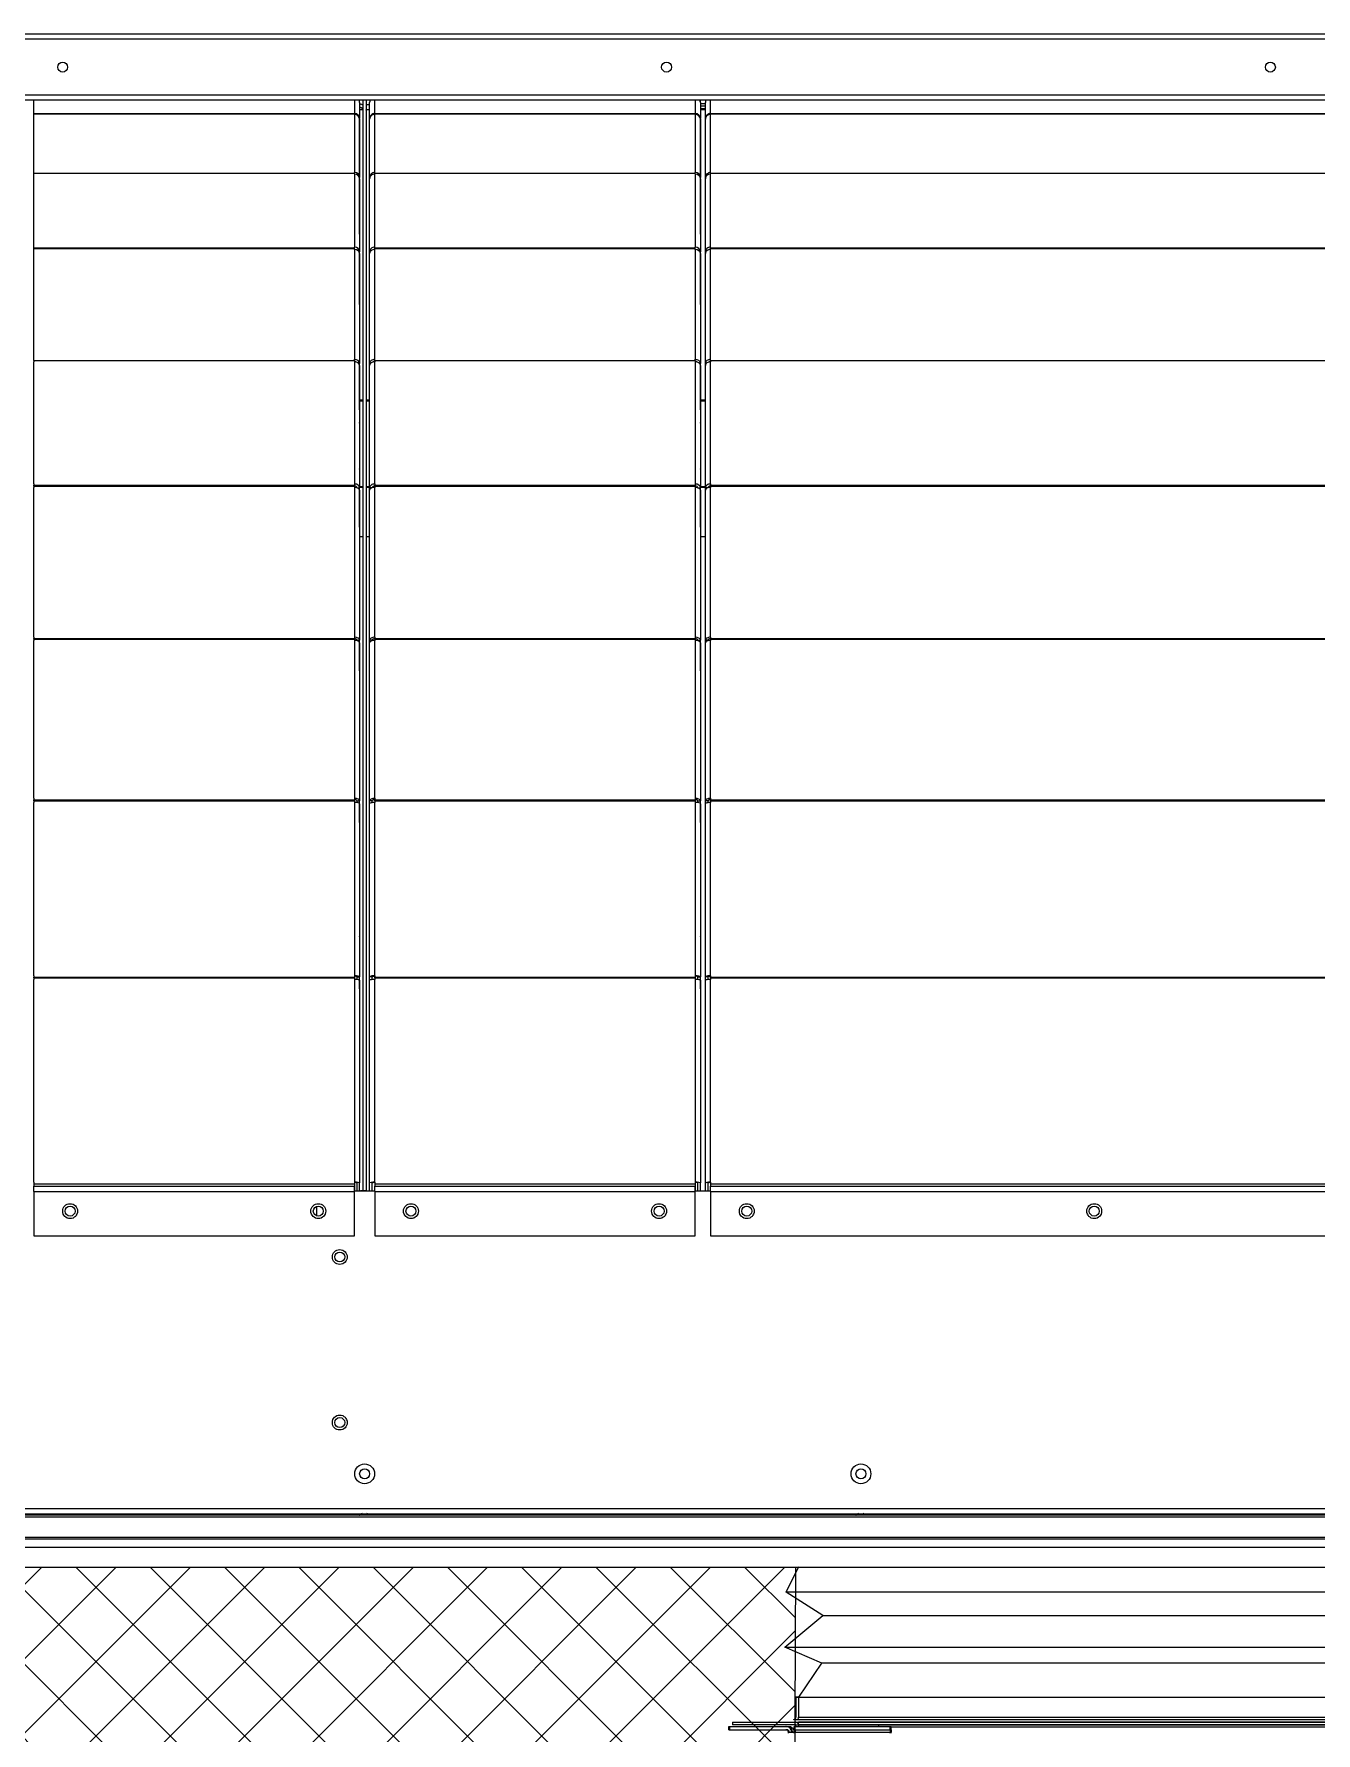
# Model space of a CAD drawing. Header units: millimetres. Extents: x -17070 to 42149, y -291348 to 30242.
# Drawn here: x 32501 to 33276, y 19004 to 20030 of the extents above; entities that cross this region are included whole.
import ezdxf

# ---------------------------------------------------------------- set-up
doc = ezdxf.new("R2010")
doc.units = ezdxf.units.MM

# ---------------------------------------------------------------- blocks, each defined once
blk = doc.blocks.new('3753456')
at = {"color": 0, "lineweight": 5}
for p, q in [((337590.2, 91235.5), (337597.8, 91251)), ((337612.3, 91221.4), (337590.2, 91235.5)), ((337589.4, 91202.2), (337612.3, 91221.4)), ((337611.6, 91192.6), (337589.4, 91202.2)), ((337597.8, 91172), (337611.6, 91192.6))]:
    blk.add_line(p, q, dxfattribs=at)
blk = doc.blocks.new('45735')
at = {"color": 0, "lineweight": 5}
for p, q in [((339300, 91099.7), (338517, 91099.7)), ((338539.1, 91085.6), (339322.1, 91085.6)), ((338516.2, 91066.4), (339299.2, 91066.4)), ((339321.4, 91056.8), (338538.4, 91056.8))]:
    blk.add_line(p, q, dxfattribs=at)
for p in [(926.8, -135.8), (1709.8, -135.8)]:
    blk.add_blockref('3753456', p, dxfattribs=at)
blk = doc.blocks.new('2')
at = {"lineweight": 5}
h = blk.add_hatch(dxfattribs=at)
h.set_pattern_fill('ANSI37', scale=10)
h.set_pattern_definition([(45, (-833382.937, -471185.468), (-22.4506403, 22.4506403), []), (135, (-833382.937, -471185.468), (-22.4506403, -22.4506403), [])])
h.paths.add_polyline_path([(32952.6, 17181.5), (32961.1, 19103.8), (32448.7, 19103.8), (32440.2, 17181.5)])
at = {"color": 7, "lineweight": 20}
for p, q in [((34003.5, 20029.9), (31397.7, 20029.9)), ((34003.5, 20026.8), (31397.7, 20026.8)), ((34006.6, 19993), (31394.6, 19993)), ((34006.6, 19989.9), (31394.6, 19989.9)), ((32909.7, 19981.8), (34003.5, 19981.8)), ((32909.7, 19981.6), (34003.5, 19981.6)), ((32909.7, 19945.9), (34003.5, 19945.9)), ((32909.7, 19945.8), (34003.5, 19945.8)), ((32909.7, 19900.8), (34003.5, 19900.8)), ((32909.7, 19900.4), (34003.5, 19900.4)), ((32909.7, 19832.7), (34003.5, 19832.7)), ((32909.7, 19832.6), (34003.5, 19832.6)), ((32909.7, 19757.4), (34003.5, 19757.4)), ((32909.7, 19756.8), (34003.5, 19756.8)), ((32909.7, 19664.7), (34003.5, 19664.7)), ((32909.7, 19664.4), (34003.5, 19664.4)), ((32909.7, 19567.3), (34003.5, 19567.3)), ((32909.7, 19566.6), (34003.5, 19566.6)), ((32909.7, 19460.1), (34003.5, 19460.1)), ((32909.7, 19459.8), (34003.5, 19459.8)), ((34003.5, 19335.1), (32909.7, 19335.1)), ((32909.7, 19333.8), (34003.5, 19333.8)), ((32909.7, 19330.7), (34003.5, 19330.7)), ((32909.7, 19303.8), (34003.5, 19303.8)), ((34005, 19135.1), (31396.2, 19135.1)), ((34005, 19133.9), (31396.2, 19133.9)), ((31397.7, 19139.1), (34003.5, 19139.1)), ((31397.7, 19136), (34003.5, 19136)), ((34006.6, 19120.6), (31394.6, 19120.6)), ((34006.6, 19115.6), (31394.6, 19115.6)), ((31396.2, 19121.8), (34005, 19121.8)), ((31396.2, 19120.8), (34005, 19120.8)), ((31394.6, 19103.8), (34006.6, 19103.8))]:
    blk.add_line(p, q, dxfattribs=at)
at = {"color": 7, "lineweight": 20, "ltscale": 0.004468}
for p, q in [((32500.7, 19981.9), (32500.7, 19989.9)), ((32694.5, 19989.9), (32694.5, 19981.9)), ((32706.7, 19981.9), (32706.7, 19989.9)), ((32900.5, 19989.9), (32900.5, 19981.9)), ((32909.7, 19981.9), (32909.7, 19989.9))]:
    blk.add_line(p, q, dxfattribs=at)
at = {"color": 7, "lineweight": 20, "ltscale": 5.01906e-05}
for p, q in [((32697.6, 19988.5), (32697.6, 19988.6)), ((32903.6, 19988.5), (32903.6, 19988.6))]:
    blk.add_line(p, q, dxfattribs=at)
at = {"color": 7, "lineweight": 20, "ltscale": 0.005416}
for p, q in [((32697.6, 19988.5), (32697.6, 19978.8)), ((32703.6, 19978.8), (32703.6, 19988.5)), ((32903.6, 19988.5), (32903.6, 19978.8)), ((32906.6, 19978.8), (32906.6, 19988.5))]:
    blk.add_line(p, q, dxfattribs=at)
at = {"color": 7, "lineweight": 20, "ltscale": 0.000277946}
for p, q in [((32697.6, 19987.5), (32698.1, 19987.5)), ((32697.6, 19985.5), (32698.1, 19985.5))]:
    blk.add_line(p, q, dxfattribs=at)
at = {"color": 7, "lineweight": 20, "ltscale": 0.001093}
blk.add_line((32697.6, 19984.3), (32699.6, 19984.3), dxfattribs=at)
at = {"color": 7, "lineweight": 20, "ltscale": 0.000414672}
blk.add_line((32698.9, 19987.4), (32699.6, 19987.4), dxfattribs=at)
at = {"color": 7, "lineweight": 20, "ltscale": 0.366025}
for p, q in [((32699.6, 19989.9), (32699.6, 19331.1)), ((32701.6, 19989.9), (32701.6, 19331.1))]:
    blk.add_line(p, q, dxfattribs=at)
at = {"color": 7, "lineweight": 20, "ltscale": 0.001111}
for p, q in [((32701.6, 19987.4), (32703.6, 19987.4)), ((32701.6, 19984.3), (32703.6, 19984.3)), ((32697.6, 19726.3), (32699.6, 19726.3)), ((32701.6, 19726.3), (32703.6, 19726.3)), ((32920.8, 19005.5), (32920.8, 19007.5)), ((32921.3, 19005.5), (32921.3, 19007.5)), ((32960.3, 19005.5), (32960.3, 19007.5)), ((32960.8, 19005.5), (32960.8, 19007.5)), ((33018.3, 19005.5), (33018.3, 19007.5)), ((33018.8, 19005.5), (33018.8, 19007.5))]:
    blk.add_line(p, q, dxfattribs=at)
at = {"color": 7, "lineweight": 20, "ltscale": 4.85922e-05}
blk.add_line((32703.6, 19988.6), (32703.6, 19988.6), dxfattribs=at)
at = {"color": 7, "lineweight": 20, "ltscale": 0.001667}
for p, q in [((32903.6, 19987.9), (32906.6, 19987.9)), ((32906.6, 19986.4), (32903.6, 19986.4)), ((32906.6, 19984.8), (32903.6, 19984.8)), ((32903.6, 19984.3), (32906.6, 19984.3)), ((32903.6, 19808.9), (32906.6, 19808.9)), ((32903.6, 19808.3), (32906.6, 19808.3)), ((32903.6, 19756.5), (32906.6, 19756.5)), ((32903.6, 19756.2), (32906.6, 19756.2)), ((32903.6, 19726.3), (32906.6, 19726.3))]:
    blk.add_line(p, q, dxfattribs=at)
at = {"color": 7, "lineweight": 20, "ltscale": 4.85923e-05}
blk.add_line((32906.6, 19988.6), (32906.6, 19988.6), dxfattribs=at)
at = {"color": 7, "lineweight": 20, "ltscale": 5.06378e-05}
for p, q in [((32500.7, 19981.9), (32500.7, 19981.8)), ((32694.5, 19981.9), (32694.5, 19981.8)), ((32706.7, 19981.9), (32706.7, 19981.8)), ((32900.5, 19981.9), (32900.5, 19981.8)), ((32909.7, 19981.9), (32909.7, 19981.8))]:
    blk.add_line(p, q, dxfattribs=at)
at = {"color": 7, "lineweight": 20, "ltscale": 0.107667}
for p, q in [((32500.7, 19981.8), (32694.5, 19981.8)), ((32500.7, 19981.6), (32694.5, 19981.6)), ((32706.7, 19981.8), (32900.5, 19981.8)), ((32706.7, 19981.6), (32900.5, 19981.6)), ((32500.7, 19945.9), (32694.5, 19945.9)), ((32500.7, 19945.8), (32694.5, 19945.8)), ((32706.7, 19945.9), (32900.5, 19945.9)), ((32706.7, 19945.8), (32900.5, 19945.8)), ((32500.7, 19900.8), (32694.5, 19900.8)), ((32500.7, 19900.4), (32694.5, 19900.4)), ((32706.7, 19900.8), (32900.5, 19900.8)), ((32706.7, 19900.4), (32900.5, 19900.4)), ((32500.7, 19832.7), (32694.5, 19832.7)), ((32500.7, 19832.6), (32694.5, 19832.6)), ((32706.7, 19832.7), (32900.5, 19832.7)), ((32706.7, 19832.6), (32900.5, 19832.6)), ((32500.7, 19757.4), (32694.5, 19757.4)), ((32500.7, 19756.8), (32694.5, 19756.8)), ((32706.7, 19757.4), (32900.5, 19757.4)), ((32706.7, 19756.8), (32900.5, 19756.8)), ((32500.7, 19664.7), (32694.5, 19664.7)), ((32500.7, 19664.4), (32694.5, 19664.4)), ((32706.7, 19664.7), (32900.5, 19664.7)), ((32706.7, 19664.4), (32900.5, 19664.4)), ((32500.7, 19567.3), (32694.5, 19567.3)), ((32500.7, 19566.6), (32694.5, 19566.6)), ((32706.7, 19567.3), (32900.5, 19567.3)), ((32706.7, 19566.6), (32900.5, 19566.6)), ((32500.7, 19460.1), (32694.5, 19460.1)), ((32500.7, 19459.8), (32694.5, 19459.8)), ((32706.7, 19460.1), (32900.5, 19460.1)), ((32706.7, 19459.8), (32900.5, 19459.8)), ((32694.5, 19335.1), (32500.7, 19335.1)), ((32500.7, 19333.8), (32694.5, 19333.8)), ((32500.7, 19330.7), (32694.5, 19330.7)), ((32900.5, 19335.1), (32706.7, 19335.1)), ((32706.7, 19333.8), (32900.5, 19333.8)), ((32706.7, 19330.7), (32900.5, 19330.7)), ((32500.7, 19303.8), (32694.5, 19303.8)), ((32706.7, 19303.8), (32900.5, 19303.8))]:
    blk.add_line(p, q, dxfattribs=at)
at = {"color": 7, "lineweight": 20, "ltscale": 8.68979e-05}
for p, q in [((32500.7, 19981.6), (32500.7, 19981.8)), ((32694.5, 19981.6), (32694.5, 19981.8)), ((32706.7, 19981.6), (32706.7, 19981.8)), ((32900.5, 19981.6), (32900.5, 19981.8)), ((32909.7, 19981.6), (32909.7, 19981.8))]:
    blk.add_line(p, q, dxfattribs=at)
at = {"color": 7, "lineweight": 20, "ltscale": 0.000182321}
for p, q in [((32500.7, 19981.3), (32500.7, 19981.6)), ((32694.5, 19981.3), (32694.5, 19981.6)), ((32706.7, 19981.3), (32706.7, 19981.6)), ((32900.5, 19981.3), (32900.5, 19981.6)), ((32909.7, 19981.3), (32909.7, 19981.6))]:
    blk.add_line(p, q, dxfattribs=at)
at = {"color": 7, "lineweight": 20, "ltscale": 0.019501}
for p, q in [((32500.7, 19946.2), (32500.7, 19981.3)), ((32694.5, 19981.3), (32694.5, 19946.2)), ((32697.6, 19978.4), (32697.6, 19943.3)), ((32703.6, 19943.3), (32703.6, 19978.4)), ((32706.7, 19946.2), (32706.7, 19981.3)), ((32900.5, 19981.3), (32900.5, 19946.2)), ((32903.6, 19978.4), (32903.6, 19943.3)), ((32906.6, 19943.3), (32906.6, 19978.4)), ((32909.7, 19946.2), (32909.7, 19981.3))]:
    blk.add_line(p, q, dxfattribs=at)
at = {"color": 7, "lineweight": 20, "ltscale": 1.77147e-05}
for p, q in [((32697.6, 19978.8), (32697.6, 19978.8)), ((32903.6, 19978.8), (32903.6, 19978.8))]:
    blk.add_line(p, q, dxfattribs=at)
at = {"color": 7, "lineweight": 20, "ltscale": 0.020143}
for p, q in [((32697.6, 19942.5), (32697.6, 19978.8)), ((32903.6, 19942.5), (32903.6, 19978.8))]:
    blk.add_line(p, q, dxfattribs=at)
at = {"color": 7, "lineweight": 20, "ltscale": 1.77131e-05}
for p, q in [((32703.7, 19978.8), (32703.6, 19978.8)), ((32906.7, 19978.8), (32906.6, 19978.8))]:
    blk.add_line(p, q, dxfattribs=at)
at = {"color": 7, "lineweight": 20, "ltscale": 0.000231544}
for p, q in [((32703.6, 19978.4), (32703.6, 19978.8)), ((32906.6, 19978.4), (32906.6, 19978.8))]:
    blk.add_line(p, q, dxfattribs=at)
at = {"color": 7, "lineweight": 20, "ltscale": 0.000181183}
for p, q in [((32500.7, 19945.9), (32500.7, 19946.2)), ((32694.5, 19945.9), (32694.5, 19946.2)), ((32706.7, 19945.9), (32706.7, 19946.2)), ((32900.5, 19945.9), (32900.5, 19946.2)), ((32909.7, 19945.9), (32909.7, 19946.2))]:
    blk.add_line(p, q, dxfattribs=at)
at = {"color": 7, "lineweight": 20, "ltscale": 5.76158e-05}
for p, q in [((32500.7, 19945.8), (32500.7, 19945.9)), ((32694.5, 19945.8), (32694.5, 19945.9)), ((32706.7, 19945.8), (32706.7, 19945.9)), ((32900.5, 19945.8), (32900.5, 19945.9)), ((32909.7, 19945.8), (32909.7, 19945.9))]:
    blk.add_line(p, q, dxfattribs=at)
at = {"color": 7, "lineweight": 20, "ltscale": 0.000228135}
for p, q in [((32500.7, 19945.4), (32500.7, 19945.8)), ((32694.5, 19945.4), (32694.5, 19945.8)), ((32706.7, 19945.4), (32706.7, 19945.8)), ((32900.5, 19945.4), (32900.5, 19945.8)), ((32909.7, 19945.4), (32909.7, 19945.8))]:
    blk.add_line(p, q, dxfattribs=at)
at = {"color": 7, "lineweight": 20, "ltscale": 0.024554}
for p, q in [((32500.7, 19901.2), (32500.7, 19945.4)), ((32694.5, 19945.4), (32694.5, 19901.2)), ((32706.7, 19901.2), (32706.7, 19945.4)), ((32900.5, 19945.4), (32900.5, 19901.2)), ((32909.7, 19901.2), (32909.7, 19945.4)), ((32697.6, 19942.5), (32697.6, 19898.3)), ((32703.6, 19898.3), (32703.6, 19942.5)), ((32903.6, 19942.5), (32903.6, 19898.3)), ((32906.6, 19898.3), (32906.6, 19942.5))]:
    blk.add_line(p, q, dxfattribs=at)
at = {"color": 7, "lineweight": 20, "ltscale": 5.95243e-05}
for p, q in [((32697.5, 19943.3), (32697.6, 19943.3)), ((32903.5, 19943.3), (32903.6, 19943.3))]:
    blk.add_line(p, q, dxfattribs=at)
at = {"color": 7, "lineweight": 20, "ltscale": 0.019078}
for p, q in [((32697.6, 19908.9), (32697.6, 19943.3)), ((32903.6, 19908.9), (32903.6, 19943.3))]:
    blk.add_line(p, q, dxfattribs=at)
at = {"color": 7, "lineweight": 20, "ltscale": 5.95226e-05}
for p, q in [((32703.7, 19943.3), (32703.6, 19943.3)), ((32906.7, 19943.3), (32906.6, 19943.3))]:
    blk.add_line(p, q, dxfattribs=at)
at = {"color": 7, "lineweight": 20, "ltscale": 0.000407996}
for p, q in [((32703.6, 19942.5), (32703.6, 19943.3)), ((32906.6, 19942.5), (32906.6, 19943.3))]:
    blk.add_line(p, q, dxfattribs=at)
at = {"color": 7, "lineweight": 20, "ltscale": 0.000229568}
for p, q in [((32500.7, 19900.8), (32500.7, 19901.2)), ((32694.5, 19900.8), (32694.5, 19901.2)), ((32706.7, 19900.8), (32706.7, 19901.2)), ((32900.5, 19900.8), (32900.5, 19901.2)), ((32909.7, 19900.8), (32909.7, 19901.2))]:
    blk.add_line(p, q, dxfattribs=at)
at = {"color": 7, "lineweight": 20, "ltscale": 0.000214269}
for p, q in [((32500.7, 19900.4), (32500.7, 19900.8)), ((32694.5, 19900.4), (32694.5, 19900.8)), ((32706.7, 19900.4), (32706.7, 19900.8)), ((32900.5, 19900.4), (32900.5, 19900.8)), ((32909.7, 19900.4), (32909.7, 19900.8))]:
    blk.add_line(p, q, dxfattribs=at)
at = {"color": 7, "lineweight": 20, "ltscale": 0.000344851}
for p, q in [((32500.7, 19899.8), (32500.7, 19900.4)), ((32694.5, 19899.8), (32694.5, 19900.4)), ((32706.7, 19899.8), (32706.7, 19900.4)), ((32900.5, 19899.8), (32900.5, 19900.4)), ((32909.7, 19899.8), (32909.7, 19900.4))]:
    blk.add_line(p, q, dxfattribs=at)
at = {"color": 7, "lineweight": 20, "ltscale": 0.036885}
for p, q in [((32500.7, 19833.4), (32500.7, 19899.8)), ((32694.5, 19899.8), (32694.5, 19833.4)), ((32697.6, 19897.3), (32697.6, 19830.9)), ((32703.6, 19830.9), (32703.6, 19897.3)), ((32706.7, 19833.4), (32706.7, 19899.8)), ((32900.5, 19899.8), (32900.5, 19833.4)), ((32903.6, 19897.3), (32903.6, 19830.9)), ((32906.6, 19830.9), (32906.6, 19897.3)), ((32909.7, 19833.4), (32909.7, 19899.8))]:
    blk.add_line(p, q, dxfattribs=at)
at = {"color": 7, "lineweight": 20, "ltscale": 0.000162064}
for p, q in [((32697.3, 19898.3), (32697.6, 19898.3)), ((32703.9, 19898.3), (32703.6, 19898.3)), ((32903.3, 19898.3), (32903.6, 19898.3)), ((32906.9, 19898.3), (32906.6, 19898.3))]:
    blk.add_line(p, q, dxfattribs=at)
at = {"color": 7, "lineweight": 20, "ltscale": 0.017676}
for p, q in [((32697.6, 19866.5), (32697.6, 19898.3)), ((32903.6, 19866.5), (32903.6, 19898.3))]:
    blk.add_line(p, q, dxfattribs=at)
at = {"color": 7, "lineweight": 20, "ltscale": 0.000573504}
for p, q in [((32703.6, 19897.3), (32703.6, 19898.3)), ((32906.6, 19897.3), (32906.6, 19898.3))]:
    blk.add_line(p, q, dxfattribs=at)
at = {"color": 7, "lineweight": 20, "ltscale": 0.000342699}
for p, q in [((32500.7, 19832.7), (32500.7, 19833.4)), ((32694.5, 19832.7), (32694.5, 19833.4)), ((32706.7, 19832.7), (32706.7, 19833.4)), ((32900.5, 19832.7), (32900.5, 19833.4)), ((32909.7, 19832.7), (32909.7, 19833.4))]:
    blk.add_line(p, q, dxfattribs=at)
at = {"color": 7, "lineweight": 20, "ltscale": 0.000101871}
for p, q in [((32500.7, 19832.6), (32500.7, 19832.7)), ((32694.5, 19832.6), (32694.5, 19832.7)), ((32706.7, 19832.6), (32706.7, 19832.7)), ((32900.5, 19832.6), (32900.5, 19832.7)), ((32909.7, 19832.6), (32909.7, 19832.7))]:
    blk.add_line(p, q, dxfattribs=at)
at = {"color": 7, "lineweight": 20, "ltscale": 0.00038102}
for p, q in [((32500.7, 19832.6), (32500.7, 19831.9)), ((32694.5, 19832.6), (32694.5, 19831.9)), ((32706.7, 19832.6), (32706.7, 19831.9)), ((32900.5, 19832.6), (32900.5, 19831.9)), ((32909.7, 19832.6), (32909.7, 19831.9))]:
    blk.add_line(p, q, dxfattribs=at)
at = {"color": 7, "lineweight": 20, "ltscale": 0.041009}
for p, q in [((32500.7, 19758.1), (32500.7, 19831.9)), ((32694.5, 19831.9), (32694.5, 19758.1)), ((32706.7, 19758.1), (32706.7, 19831.9)), ((32900.5, 19831.9), (32900.5, 19758.1)), ((32909.7, 19758.1), (32909.7, 19831.9)), ((32697.6, 19829.6), (32697.6, 19755.8)), ((32703.6, 19755.8), (32703.6, 19829.6)), ((32903.6, 19829.6), (32903.6, 19755.8)), ((32906.6, 19755.8), (32906.6, 19829.6))]:
    blk.add_line(p, q, dxfattribs=at)
at = {"color": 7, "lineweight": 20, "ltscale": 0.000315481}
for p, q in [((32697.1, 19830.9), (32697.6, 19830.9)), ((32704.2, 19830.9), (32703.6, 19830.9)), ((32903.1, 19830.9), (32903.6, 19830.9)), ((32907.2, 19830.9), (32906.6, 19830.9))]:
    blk.add_line(p, q, dxfattribs=at)
at = {"color": 7, "lineweight": 20, "ltscale": 0.015571}
for p, q in [((32697.6, 19802.9), (32697.6, 19830.9)), ((32903.6, 19802.9), (32903.6, 19830.9))]:
    blk.add_line(p, q, dxfattribs=at)
at = {"color": 7, "lineweight": 20, "ltscale": 0.000722932}
for p, q in [((32703.6, 19829.6), (32703.6, 19830.9)), ((32906.6, 19829.6), (32906.6, 19830.9))]:
    blk.add_line(p, q, dxfattribs=at)
at = {"color": 7, "lineweight": 20, "ltscale": 0.001112}
for p, q in [((32697.6, 19808.9), (32699.6, 19808.9)), ((32697.6, 19808.3), (32699.6, 19808.3)), ((32697.6, 19756.5), (32699.6, 19756.5)), ((32697.6, 19756.2), (32699.6, 19756.2))]:
    blk.add_line(p, q, dxfattribs=at)
at = {"color": 7, "lineweight": 20, "ltscale": 0.00111}
for p, q in [((32701.6, 19808.9), (32703.6, 19808.9)), ((32701.6, 19808.3), (32703.6, 19808.3)), ((32701.6, 19756.5), (32703.6, 19756.5)), ((32701.6, 19756.2), (32703.6, 19756.2))]:
    blk.add_line(p, q, dxfattribs=at)
at = {"color": 7, "lineweight": 20, "ltscale": 0.000383413}
for p, q in [((32500.7, 19758.1), (32500.7, 19757.4)), ((32694.5, 19758.1), (32694.5, 19757.4)), ((32706.7, 19758.1), (32706.7, 19757.4)), ((32900.5, 19758.1), (32900.5, 19757.4)), ((32909.7, 19758.1), (32909.7, 19757.4))]:
    blk.add_line(p, q, dxfattribs=at)
at = {"color": 7, "lineweight": 20, "ltscale": 0.000318226}
for p, q in [((32500.7, 19756.8), (32500.7, 19757.4)), ((32694.5, 19756.8), (32694.5, 19757.4)), ((32706.7, 19756.8), (32706.7, 19757.4)), ((32900.5, 19756.8), (32900.5, 19757.4)), ((32909.7, 19756.8), (32909.7, 19757.4))]:
    blk.add_line(p, q, dxfattribs=at)
at = {"color": 7, "lineweight": 20, "ltscale": 0.000469699}
for p, q in [((32500.7, 19756.8), (32500.7, 19755.9)), ((32694.5, 19756.8), (32694.5, 19755.9)), ((32706.7, 19756.8), (32706.7, 19755.9)), ((32900.5, 19756.8), (32900.5, 19755.9)), ((32909.7, 19756.8), (32909.7, 19755.9))]:
    blk.add_line(p, q, dxfattribs=at)
at = {"color": 7, "lineweight": 20, "ltscale": 0.050238}
for p, q in [((32500.7, 19665.5), (32500.7, 19755.9)), ((32694.5, 19755.9), (32694.5, 19665.5)), ((32697.6, 19754.3), (32697.6, 19663.8)), ((32703.6, 19663.8), (32703.6, 19754.3)), ((32706.7, 19665.5), (32706.7, 19755.9)), ((32900.5, 19755.9), (32900.5, 19665.5)), ((32903.6, 19754.3), (32903.6, 19663.8)), ((32906.6, 19663.8), (32906.6, 19754.3)), ((32909.7, 19665.5), (32909.7, 19755.9))]:
    blk.add_line(p, q, dxfattribs=at)
at = {"color": 7, "lineweight": 20, "ltscale": 0.000523852}
for p, q in [((32694.5, 19756.9), (32694.5, 19755.9)), ((32900.5, 19756.9), (32900.5, 19755.9))]:
    blk.add_line(p, q, dxfattribs=at)
at = {"color": 7, "lineweight": 20, "ltscale": 0.000888889}
for p, q in [((32696, 19755.8), (32697.6, 19755.8)), ((32705.2, 19755.8), (32703.6, 19755.8)), ((32902, 19755.8), (32903.6, 19755.8)), ((32908.2, 19755.8), (32906.6, 19755.8)), ((32696, 19663.8), (32697.6, 19663.8)), ((32705.2, 19663.8), (32703.6, 19663.8)), ((32902, 19663.8), (32903.6, 19663.8)), ((32908.2, 19663.8), (32906.6, 19663.8)), ((32696, 19566.7), (32697.6, 19566.7)), ((32705.2, 19566.7), (32703.6, 19566.7)), ((32902, 19566.7), (32903.6, 19566.7)), ((32908.2, 19566.7), (32906.6, 19566.7)), ((32696, 19460.3), (32697.6, 19460.3)), ((32705.2, 19460.3), (32703.6, 19460.3)), ((32902, 19460.3), (32903.6, 19460.3)), ((32908.2, 19460.3), (32906.6, 19460.3)), ((32962.9, 19025.1), (32961.3, 19025.1)), ((32922.9, 19010.1), (32922.9, 19008.5)), ((32962.9, 19008.5), (32962.9, 19010.1)), ((32961.3, 19008.5), (32962.9, 19008.5))]:
    blk.add_line(p, q, dxfattribs=at)
at = {"color": 7, "lineweight": 20, "ltscale": 3.37381e-05}
for p, q in [((32696, 19755.7), (32696, 19755.8)), ((32705.2, 19755.7), (32705.2, 19755.8)), ((32902, 19755.7), (32902, 19755.8)), ((32908.2, 19755.7), (32908.2, 19755.8))]:
    blk.add_line(p, q, dxfattribs=at)
at = {"color": 7, "lineweight": 20, "ltscale": 0.01323}
for p, q in [((32697.6, 19732), (32697.6, 19755.8)), ((32903.6, 19732), (32903.6, 19755.8))]:
    blk.add_line(p, q, dxfattribs=at)
at = {"color": 7, "lineweight": 20, "ltscale": 0.000852754}
for p, q in [((32703.6, 19754.3), (32703.6, 19755.8)), ((32906.6, 19754.3), (32906.6, 19755.8))]:
    blk.add_line(p, q, dxfattribs=at)
at = {"color": 7, "lineweight": 20, "ltscale": 0.000466768}
for p, q in [((32500.7, 19665.5), (32500.7, 19664.7)), ((32694.5, 19665.5), (32694.5, 19664.7)), ((32706.7, 19665.5), (32706.7, 19664.7)), ((32900.5, 19665.5), (32900.5, 19664.7)), ((32909.7, 19665.5), (32909.7, 19664.7))]:
    blk.add_line(p, q, dxfattribs=at)
at = {"color": 7, "lineweight": 20, "ltscale": 0.000134994}
for p, q in [((32500.7, 19664.4), (32500.7, 19664.7)), ((32694.5, 19664.4), (32694.5, 19664.7)), ((32706.7, 19664.4), (32706.7, 19664.7)), ((32900.5, 19664.4), (32900.5, 19664.7)), ((32909.7, 19664.4), (32909.7, 19664.7))]:
    blk.add_line(p, q, dxfattribs=at)
at = {"color": 7, "lineweight": 20, "ltscale": 0.000492271}
for p, q in [((32500.7, 19664.4), (32500.7, 19663.5)), ((32694.5, 19664.4), (32694.5, 19663.5)), ((32706.7, 19664.4), (32706.7, 19663.5)), ((32900.5, 19664.4), (32900.5, 19663.5)), ((32909.7, 19664.4), (32909.7, 19663.5))]:
    blk.add_line(p, q, dxfattribs=at)
at = {"color": 7, "lineweight": 20, "ltscale": 0.052983}
for p, q in [((32500.7, 19568.2), (32500.7, 19663.5)), ((32694.5, 19663.5), (32694.5, 19568.2)), ((32697.6, 19662.1), (32697.6, 19566.7)), ((32703.6, 19566.7), (32703.6, 19662.1)), ((32706.7, 19568.2), (32706.7, 19663.5)), ((32900.5, 19663.5), (32900.5, 19568.2)), ((32903.6, 19662.1), (32903.6, 19566.7)), ((32906.6, 19566.7), (32906.6, 19662.1)), ((32909.7, 19568.2), (32909.7, 19663.5))]:
    blk.add_line(p, q, dxfattribs=at)
at = {"color": 7, "lineweight": 20, "ltscale": 0.000610792}
for p, q in [((32694.5, 19664.6), (32694.5, 19663.5)), ((32900.5, 19664.6), (32900.5, 19663.5))]:
    blk.add_line(p, q, dxfattribs=at)
at = {"color": 7, "lineweight": 20, "ltscale": 0.000257803}
for p, q in [((32696, 19663.4), (32696, 19663.8)), ((32705.2, 19663.4), (32705.2, 19663.8)), ((32902, 19663.4), (32902, 19663.8)), ((32908.2, 19663.4), (32908.2, 19663.8))]:
    blk.add_line(p, q, dxfattribs=at)
at = {"color": 7, "lineweight": 20, "ltscale": 0.010363}
for p, q in [((32697.6, 19645.2), (32697.6, 19663.8)), ((32903.6, 19645.2), (32903.6, 19663.8))]:
    blk.add_line(p, q, dxfattribs=at)
at = {"color": 7, "lineweight": 20, "ltscale": 0.000958765}
for p, q in [((32703.6, 19662.1), (32703.6, 19663.8)), ((32906.6, 19662.1), (32906.6, 19663.8))]:
    blk.add_line(p, q, dxfattribs=at)
at = {"color": 7, "lineweight": 20, "ltscale": 0.000495362}
for p, q in [((32500.7, 19568.2), (32500.7, 19567.3)), ((32694.5, 19568.2), (32694.5, 19567.3)), ((32706.7, 19568.2), (32706.7, 19567.3)), ((32900.5, 19568.2), (32900.5, 19567.3)), ((32909.7, 19568.2), (32909.7, 19567.3))]:
    blk.add_line(p, q, dxfattribs=at)
at = {"color": 7, "lineweight": 20, "ltscale": 0.000387411}
for p, q in [((32500.7, 19566.6), (32500.7, 19567.3)), ((32694.5, 19566.6), (32694.5, 19567.3)), ((32706.7, 19566.6), (32706.7, 19567.3)), ((32900.5, 19566.6), (32900.5, 19567.3)), ((32909.7, 19566.6), (32909.7, 19567.3))]:
    blk.add_line(p, q, dxfattribs=at)
at = {"color": 7, "lineweight": 20, "ltscale": 0.000543222}
for p, q in [((32500.7, 19566.6), (32500.7, 19565.6)), ((32694.5, 19566.6), (32694.5, 19565.6)), ((32706.7, 19566.6), (32706.7, 19565.6)), ((32900.5, 19566.6), (32900.5, 19565.6)), ((32909.7, 19566.6), (32909.7, 19565.6))]:
    blk.add_line(p, q, dxfattribs=at)
at = {"color": 7, "lineweight": 20, "ltscale": 0.058102}
for p, q in [((32500.7, 19461), (32500.7, 19565.6)), ((32694.5, 19565.6), (32694.5, 19461)), ((32697.6, 19564.9), (32697.6, 19460.3)), ((32703.6, 19460.3), (32703.6, 19564.9)), ((32706.7, 19461), (32706.7, 19565.6)), ((32900.5, 19565.6), (32900.5, 19461)), ((32903.6, 19564.9), (32903.6, 19460.3)), ((32906.6, 19460.3), (32906.6, 19564.9)), ((32909.7, 19461), (32909.7, 19565.6))]:
    blk.add_line(p, q, dxfattribs=at)
at = {"color": 7, "lineweight": 20, "ltscale": 0.001012}
for p, q in [((32694.5, 19567.4), (32694.5, 19565.6)), ((32900.5, 19567.4), (32900.5, 19565.6))]:
    blk.add_line(p, q, dxfattribs=at)
at = {"color": 7, "lineweight": 20, "ltscale": 0.000676388}
for p, q in [((32696, 19565.5), (32696, 19566.7)), ((32705.2, 19565.5), (32705.2, 19566.7)), ((32902, 19565.5), (32902, 19566.7)), ((32908.2, 19565.5), (32908.2, 19566.7))]:
    blk.add_line(p, q, dxfattribs=at)
at = {"color": 7, "lineweight": 20, "ltscale": 0.007338}
for p, q in [((32697.6, 19553.5), (32697.6, 19566.7)), ((32903.6, 19553.5), (32903.6, 19566.7))]:
    blk.add_line(p, q, dxfattribs=at)
at = {"color": 7, "lineweight": 20, "ltscale": 0.001039}
for p, q in [((32703.6, 19564.9), (32703.6, 19566.7)), ((32906.6, 19564.9), (32906.6, 19566.7))]:
    blk.add_line(p, q, dxfattribs=at)
at = {"color": 7, "lineweight": 20, "ltscale": 0.000539832}
for p, q in [((32500.7, 19461), (32500.7, 19460.1)), ((32694.5, 19461), (32694.5, 19460.1)), ((32706.7, 19461), (32706.7, 19460.1)), ((32900.5, 19461), (32900.5, 19460.1)), ((32909.7, 19461), (32909.7, 19460.1))]:
    blk.add_line(p, q, dxfattribs=at)
at = {"color": 7, "lineweight": 20, "ltscale": 0.001029}
for p, q in [((32694.5, 19460.6), (32694.5, 19458.8)), ((32900.5, 19460.6), (32900.5, 19458.8))]:
    blk.add_line(p, q, dxfattribs=at)
at = {"color": 7, "lineweight": 20, "ltscale": 0.000153368}
for p, q in [((32500.7, 19459.8), (32500.7, 19460.1)), ((32694.5, 19459.8), (32694.5, 19460.1)), ((32706.7, 19459.8), (32706.7, 19460.1)), ((32900.5, 19459.8), (32900.5, 19460.1)), ((32909.7, 19459.8), (32909.7, 19460.1))]:
    blk.add_line(p, q, dxfattribs=at)
at = {"color": 7, "lineweight": 20, "ltscale": 0.00054973}
for p, q in [((32500.7, 19459.8), (32500.7, 19458.8)), ((32694.5, 19459.8), (32694.5, 19458.8)), ((32706.7, 19459.8), (32706.7, 19458.8)), ((32900.5, 19459.8), (32900.5, 19458.8)), ((32909.7, 19459.8), (32909.7, 19458.8))]:
    blk.add_line(p, q, dxfattribs=at)
at = {"color": 7, "lineweight": 20, "ltscale": 0.068058}
for p, q in [((32500.7, 19336.3), (32500.7, 19458.8)), ((32694.5, 19458.8), (32694.5, 19336.3)), ((32697.6, 19458.3), (32697.6, 19335.8)), ((32703.6, 19335.8), (32703.6, 19458.3)), ((32706.7, 19336.3), (32706.7, 19458.8)), ((32900.5, 19458.8), (32900.5, 19336.3)), ((32903.6, 19458.3), (32903.6, 19335.8)), ((32906.6, 19335.8), (32906.6, 19458.3)), ((32909.7, 19336.3), (32909.7, 19458.8))]:
    blk.add_line(p, q, dxfattribs=at)
at = {"color": 7, "lineweight": 20, "ltscale": 0.000861584}
for p, q in [((32696, 19458.7), (32696, 19460.3)), ((32705.2, 19458.7), (32705.2, 19460.3)), ((32902, 19458.7), (32902, 19460.3)), ((32908.2, 19458.7), (32908.2, 19460.3))]:
    blk.add_line(p, q, dxfattribs=at)
at = {"color": 7, "lineweight": 20, "ltscale": 0.004022}
for p, q in [((32697.6, 19453), (32697.6, 19460.3)), ((32903.6, 19453), (32903.6, 19460.3))]:
    blk.add_line(p, q, dxfattribs=at)
at = {"color": 7, "lineweight": 20, "ltscale": 0.00109}
for p, q in [((32703.6, 19458.3), (32703.6, 19460.3)), ((32906.6, 19458.3), (32906.6, 19460.3))]:
    blk.add_line(p, q, dxfattribs=at)
at = {"color": 7, "lineweight": 20, "ltscale": 0.000665626}
for p, q in [((32500.7, 19336.3), (32500.7, 19335.1)), ((32694.5, 19336.3), (32694.5, 19335.1)), ((32706.7, 19336.3), (32706.7, 19335.1)), ((32900.5, 19336.3), (32900.5, 19335.1)), ((32909.7, 19336.3), (32909.7, 19335.1))]:
    blk.add_line(p, q, dxfattribs=at)
at = {"color": 7, "lineweight": 20, "ltscale": 0.000707283}
for p, q in [((32500.7, 19335.1), (32500.7, 19333.8)), ((32694.5, 19335.1), (32694.5, 19333.8)), ((32706.7, 19335.1), (32706.7, 19333.8)), ((32900.5, 19335.1), (32900.5, 19333.8)), ((32909.7, 19335.1), (32909.7, 19333.8))]:
    blk.add_line(p, q, dxfattribs=at)
at = {"color": 7, "lineweight": 20, "ltscale": 0.001722}
for p, q in [((32500.7, 19330.7), (32500.7, 19333.8)), ((32694.5, 19330.7), (32694.5, 19333.8)), ((32706.7, 19330.7), (32706.7, 19333.8)), ((32900.5, 19330.7), (32900.5, 19333.8)), ((32909.7, 19330.7), (32909.7, 19333.8))]:
    blk.add_line(p, q, dxfattribs=at)
at = {"color": 7, "lineweight": 20, "ltscale": 0.014944}
for p, q in [((32500.7, 19330.7), (32500.7, 19303.8)), ((32694.5, 19303.8), (32694.5, 19330.7)), ((32706.7, 19330.7), (32706.7, 19303.8)), ((32900.5, 19303.8), (32900.5, 19330.7)), ((32909.7, 19330.7), (32909.7, 19303.8))]:
    blk.add_line(p, q, dxfattribs=at)
at = {"color": 7, "lineweight": 20, "ltscale": 0.002756}
blk.add_line((32694.5, 19336), (32694.5, 19331.1), dxfattribs=at)
at = {"color": 7, "lineweight": 20, "ltscale": 0.002}
blk.add_line((32694.5, 19331.1), (32698.1, 19331.1), dxfattribs=at)
at = {"color": 7, "lineweight": 20, "ltscale": 0.006778}
blk.add_line((32706.7, 19330.8), (32694.5, 19330.8), dxfattribs=at)
at = {"color": 7, "lineweight": 20, "ltscale": 0.00263}
for p, q in [((32696, 19331.1), (32696, 19335.8)), ((32697.6, 19331.1), (32697.6, 19335.8))]:
    blk.add_line(p, q, dxfattribs=at)
at = {"color": 7, "lineweight": 20, "ltscale": 0.001944}
for p, q in [((32701.6, 19331.1), (32698.1, 19331.1)), ((32956.8, 19004), (32960.3, 19004))]:
    blk.add_line(p, q, dxfattribs=at)
at = {"color": 7, "lineweight": 20, "ltscale": 0.000149487}
blk.add_line((32698.1, 19330.8), (32698.1, 19331.1), dxfattribs=at)
at = {"color": 7, "lineweight": 20, "ltscale": 0.000149486}
blk.add_line((32701.6, 19330.8), (32701.6, 19331.1), dxfattribs=at)
at = {"color": 7, "lineweight": 20, "ltscale": 0.002779}
for p, q in [((32703.6, 19330.8), (32703.6, 19335.8)), ((32705.2, 19330.8), (32705.2, 19335.8)), ((32902, 19330.8), (32902, 19335.8)), ((32903.6, 19330.8), (32903.6, 19335.8)), ((32906.6, 19330.8), (32906.6, 19335.8)), ((32908.2, 19330.8), (32908.2, 19335.8))]:
    blk.add_line(p, q, dxfattribs=at)
at = {"color": 7, "lineweight": 20, "ltscale": 0.002905}
blk.add_line((32900.5, 19336), (32900.5, 19330.8), dxfattribs=at)
at = {"color": 7, "lineweight": 20, "ltscale": 0.005111}
blk.add_line((32909.7, 19330.8), (32900.5, 19330.8), dxfattribs=at)
at = {"color": 7, "lineweight": 20, "ltscale": 0.003143}
blk.add_line((32671.6, 19321.6), (32671.6, 19316), dxfattribs=at)
at = {"color": 7, "lineweight": 20, "ltscale": 0.434111}
for p, q in [((32960.7, 19025.1), (33665.8, 19025.1)), ((32959.9, 19010.1), (33665.8, 19010.1)), ((32960.7, 19011.7), (33665.8, 19011.7))]:
    blk.add_line(p, q, dxfattribs=at)
at = {"color": 7, "lineweight": 20, "ltscale": 0.006611}
for p, q in [((32961.3, 19025.1), (32961.3, 19013.2)), ((32962.9, 19025.1), (32962.9, 19013.2))]:
    blk.add_line(p, q, dxfattribs=at)
at = {"color": 7, "lineweight": 20, "ltscale": 0.021333}
for p, q in [((32922.9, 19010.1), (32961.3, 19010.1)), ((32961.3, 19008.5), (32922.9, 19008.5))]:
    blk.add_line(p, q, dxfattribs=at)
at = {"color": 7, "lineweight": 20, "ltscale": 0.0205}
blk.add_line((32922.9, 19010.1), (32959.8, 19010.1), dxfattribs=at)
at = {"color": 7, "lineweight": 20, "ltscale": 0.042722}
blk.add_line((32960.7, 19013.2), (32961.3, 19013.2), dxfattribs=at)
at = {"color": 7, "lineweight": 20, "ltscale": 0.3905}
blk.add_line((32962.9, 19013.2), (33665.8, 19013.2), dxfattribs=at)
at = {"color": 7, "lineweight": 20, "ltscale": 0.435222}
for p, q in [((33746.3, 19010.1), (32962.9, 19010.1)), ((33746.3, 19008.5), (32962.9, 19008.5))]:
    blk.add_line(p, q, dxfattribs=at)
at = {"color": 7, "lineweight": 20, "ltscale": 0.019167}
for p, q in [((32920.8, 19007.5), (32955.3, 19007.5)), ((32920.8, 19005.5), (32955.3, 19005.5)), ((32921.3, 19007.5), (32955.8, 19007.5)), ((32921.3, 19005.5), (32955.8, 19005.5))]:
    blk.add_line(p, q, dxfattribs=at)
at = {"color": 7, "lineweight": 20, "ltscale": 0.000794473}
blk.add_line((32955.9, 19007.5), (32957.3, 19007.5), dxfattribs=at)
at = {"color": 7, "lineweight": 20, "ltscale": 0.00135}
blk.add_line((32955.9, 19007.5), (32958.3, 19007.5), dxfattribs=at)
at = {"color": 7, "lineweight": 20, "ltscale": 0.000277761}
blk.add_line((32956.8, 19003.5), (32956.8, 19004), dxfattribs=at)
at = {"color": 7, "lineweight": 20, "ltscale": 0.000187402}
blk.add_line((32957.3, 19007.5), (32957.3, 19007.2), dxfattribs=at)
at = {"color": 7, "lineweight": 20, "ltscale": 0.000583596}
blk.add_line((32958.3, 19007.5), (32958.3, 19006.5), dxfattribs=at)
at = {"color": 7, "lineweight": 20, "ltscale": 0.032222}
for p, q in [((32960.3, 19007.5), (33018.3, 19007.5)), ((32960.3, 19005.5), (33018.3, 19005.5)), ((32960.3, 19004), (33018.3, 19004)), ((32960.8, 19007.5), (33018.8, 19007.5)), ((32960.8, 19005.5), (33018.8, 19005.5)), ((32960.8, 19004), (33018.8, 19004))]:
    blk.add_line(p, q, dxfattribs=at)
at = {"color": 7, "lineweight": 20, "ltscale": 0.000833333}
for p, q in [((32960.3, 19005.5), (32960.3, 19004)), ((32960.8, 19005.5), (32960.8, 19004)), ((33018.3, 19005.5), (33018.3, 19004)), ((33018.8, 19005.5), (33018.8, 19004))]:
    blk.add_line(p, q, dxfattribs=at)
at = {"color": 7, "lineweight": 20, "ltscale": 0.000277763}
for p, q in [((32960.3, 19003.5), (32960.3, 19004)), ((32960.8, 19003.5), (32960.8, 19004)), ((33018.3, 19003.5), (33018.3, 19004)), ((33018.8, 19003.5), (33018.8, 19004))]:
    blk.add_line(p, q, dxfattribs=at)
at = {"color": 7, "lineweight": 20, "ltscale": 0.000555547}
for p, q in [((32961.3, 19007.5), (32961.3, 19008.5)), ((32962.9, 19008.5), (32962.9, 19007.5)), ((33011.3, 19008.5), (33011.3, 19007.5))]:
    blk.add_line(p, q, dxfattribs=at)
at = {"color": 7, "lineweight": 20, "ltscale": 0.026889}
blk.add_line((32962.9, 19008.5), (33011.3, 19008.5), dxfattribs=at)
at = {"color": 7, "lineweight": 20, "ltscale": 0.432889}
blk.add_line((32965, 19008.5), (33744.2, 19008.5), dxfattribs=at)
at = {"color": 7, "lineweight": 20, "ltscale": 0.373111}
blk.add_line((33690.4, 19007), (33018.8, 19007), dxfattribs=at)
at = {"color": 0, "lineweight": 20}
blk.add_lwpolyline([(32448.7, 19103.8), (32961.1, 19103.8), (32952.6, 17181.5), (32440.2, 17181.5)], close=True, dxfattribs=at)
at = {"color": 7, "lineweight": 20}
for centre, radius in [((32518.1, 20009.9), 3), ((32883.1, 20009.9), 3), ((33248.1, 20009.9), 3), ((32522.6, 19318.8), 4.5), ((32522.6, 19318.8), 3), ((32672.6, 19318.8), 4.5), ((32672.6, 19318.8), 3), ((32728.6, 19318.8), 4.5), ((32728.6, 19318.8), 3), ((32878.6, 19318.8), 4.5), ((32878.6, 19318.8), 3), ((32931.6, 19318.8), 4.5), ((32931.6, 19318.8), 3), ((33141.6, 19318.8), 4.5), ((33141.6, 19318.8), 3), ((32685.6, 19291.1), 4.5), ((32685.6, 19291.1), 3), ((32685.6, 19191.1), 4.5), ((32685.6, 19191.1), 3), ((32700.6, 19160.1), 6), ((32700.6, 19160.1), 3), ((33000.6, 19160.1), 6), ((33000.6, 19160.1), 3)]:
    blk.add_circle(centre, radius, dxfattribs=at)
for centre, radius, start, end in [((32698.1, 19984), 3.5, 64.6232, 90), ((32698.1, 19984), 1.5, 0.5908, 90), ((32698.1, 19984), 3.5, 0, 0.4003), ((32694.5, 19795.1), 3.1, 0, 0.8218), ((32900.5, 19795.1), 3.1, 0, 0.8218), ((32694.5, 19572.3), 3.1, 0, 0.7204), ((32900.5, 19572.3), 3.1, 0, 0.7204), ((32959.8, 19013.2), 3.1, 270, 270.3745), ((32959.8, 19013.2), 1.5, 270.5383, 0), ((32961.3, 19008.5), 1.6, 0, 90), ((32959.8, 19013.2), 3.1, 331.0629, 0), ((32955.3, 19004), 3.5, 0, 90), ((32955.3, 19004), 1.5, 0, 90), ((32955.8, 19004), 3.5, 0, 90), ((32955.8, 19004), 1.5, 0, 90), ((32956.8, 19004), 3.5, 1.1186, 64.6231)]:
    blk.add_arc(centre, radius, start, end, dxfattribs=at)
for centre, major_axis, ratio, start_param, end_param in [((32694.5, 19988.5), (-3.1, 0), 0.995898, 3.141593, 3.605089), ((32694.5, 19988.6), (3.1, 0), 1, 0, 0.429168), ((32706.7, 19988.6), (-3.1, 0), 1, 5.854017, 6.283185), ((32706.7, 19988.5), (3.1, 0), 0.995898, 2.678096, 3.141593), ((32900.5, 19988.5), (-3.1, 0), 0.995898, 3.141593, 3.605089), ((32900.5, 19988.6), (3.1, 0), 1, 0, 0.429168), ((32909.7, 19988.5), (3.1, 0), 0.995898, 2.678096, 3.141593), ((32909.7, 19988.6), (-3.1, 0), 1, 5.854017, 6.283185), ((32694.5, 19978.8), (-3.1, 0), 0.995898, 3.141593, 4.712389), ((32694.5, 19978.4), (-3.1, 0), 0.945441, 3.141593, 4.712389), ((32706.7, 19978.8), (3.1, 0), 0.995898, 1.570796, 3.141593), ((32706.7, 19978.4), (3.1, 0), 0.945441, 1.570796, 3.141593), ((32900.5, 19978.8), (-3.1, 0), 0.995898, 3.141593, 4.712389), ((32900.5, 19978.4), (-3.1, 0), 0.945441, 3.141593, 4.712389), ((32909.7, 19978.8), (3.1, 0), 0.995898, 1.570796, 3.141593), ((32909.7, 19978.4), (3.1, 0), 0.945441, 1.570796, 3.141593), ((32694.5, 19943.3), (-3.1, 0), 0.945441, 3.141593, 4.712389), ((32694.5, 19942.5), (-3.1, 0), 0.911987, 3.141593, 4.712389), ((32706.7, 19943.3), (3.1, 0), 0.945441, 1.570796, 3.141593), ((32706.7, 19942.5), (3.1, 0), 0.911987, 1.570796, 3.141593), ((32900.5, 19943.3), (-3.1, 0), 0.945441, 3.141593, 4.712389), ((32900.5, 19942.5), (-3.1, 0), 0.911987, 3.141593, 4.712389), ((32909.7, 19943.3), (3.1, 0), 0.945441, 1.570796, 3.141593), ((32909.7, 19942.5), (3.1, 0), 0.911987, 1.570796, 3.141593), ((32694.5, 19898.3), (-3.1, 0), 0.911987, 3.141593, 4.712389), ((32694.5, 19897.3), (-3.1, 0), 0.787572, 3.141593, 4.712389), ((32706.7, 19898.3), (3.1, 0), 0.911987, 1.570796, 3.141593), ((32706.7, 19897.3), (3.1, 0), 0.787572, 1.570796, 3.141593), ((32900.5, 19898.3), (-3.1, 0), 0.911987, 3.141593, 4.712389), ((32900.5, 19897.3), (-3.1, 0), 0.787572, 3.141593, 4.712389), ((32909.7, 19898.3), (3.1, 0), 0.911987, 1.570796, 3.141593), ((32909.7, 19897.3), (3.1, 0), 0.787572, 1.570796, 3.141593), ((32694.5, 19830.9), (-3.1, 0), 0.787572, 3.141593, 4.712389), ((32694.5, 19830.9), (-1.5, 0), 0.787572, 3.897536, 4.712389), ((32694.5, 19829.6), (-3.1, 0), 0.728422, 3.141593, 4.712389), ((32706.7, 19830.9), (3.1, 0), 0.787572, 1.570796, 3.141593), ((32706.7, 19829.6), (3.1, 0), 0.728422, 1.570796, 3.141593), ((32706.7, 19830.9), (1.5, 0), 0.787572, 1.570796, 2.385648), ((32900.5, 19830.9), (-3.1, 0), 0.787572, 3.141593, 4.712389), ((32900.5, 19830.9), (-1.5, 0), 0.787572, 3.897536, 4.712389), ((32900.5, 19829.6), (-3.1, 0), 0.728422, 3.141593, 4.712389), ((32909.7, 19830.9), (3.1, 0), 0.787572, 1.570796, 3.141593), ((32909.7, 19829.6), (3.1, 0), 0.728422, 1.570796, 3.141593), ((32909.7, 19830.9), (1.5, 0), 0.787572, 1.570796, 2.385648), ((32694.5, 19795), (-3.1, 0), 0.99655, 3.141593, 3.150933), ((32694.5, 19794.9), (-3.1, 0), 0.977239, 3.141593, 3.155876), ((32694.5, 19789.9), (-3.1, 0), 0.968276, 3.141593, 3.146662), ((32900.5, 19795), (-3.1, 0), 0.99655, 3.141593, 3.150933), ((32900.5, 19794.9), (-3.1, 0), 0.977239, 3.141593, 3.155876), ((32900.5, 19789.9), (-3.1, 0), 0.968276, 3.141593, 3.146662), ((32694.5, 19774.9), (-3.1, 0), 0.944147, 3.141593, 3.146652), ((32900.5, 19774.9), (-3.1, 0), 0.944147, 3.141593, 3.146652), ((32694.5, 19767.8), (-3.1, 0), 0.977239, 3.141593, 3.154321), ((32694.5, 19767.1), (-3.1, 0), 0.850543, 3.141593, 3.154078), ((32900.5, 19767.8), (-3.1, 0), 0.977239, 3.141593, 3.154321), ((32900.5, 19767.1), (-3.1, 0), 0.850543, 3.141593, 3.154078), ((32694.5, 19755.8), (-3.1, 0), 0.728422, 3.141593, 4.712389), ((32694.5, 19755.8), (-1.5, 0), 0.728422, 3.141593, 4.712389), ((32694.5, 19754.3), (-3.1, 0), 0.543645, 3.141593, 4.712389), ((32694.5, 19755.1), (-3.1, 0), 0.878691, 3.141593, 3.146619), ((32706.7, 19755.8), (3.1, 0), 0.728422, 1.570796, 3.141593), ((32706.7, 19754.3), (3.1, 0), 0.543645, 1.570796, 3.141593), ((32706.7, 19755.8), (1.5, 0), 0.728422, 1.570796, 3.141593), ((32900.5, 19755.8), (-3.1, 0), 0.728422, 3.141593, 4.712389), ((32900.5, 19755.8), (-1.5, 0), 0.728422, 3.141593, 4.712389), ((32900.5, 19754.3), (-3.1, 0), 0.543645, 3.141593, 4.712389), ((32900.5, 19755.1), (-3.1, 0), 0.878691, 3.141593, 3.146619), ((32909.7, 19755.8), (3.1, 0), 0.728422, 1.570796, 3.141593), ((32909.7, 19754.3), (3.1, 0), 0.543645, 1.570796, 3.141593), ((32909.7, 19755.8), (1.5, 0), 0.728422, 1.570796, 3.141593), ((32694.5, 19700), (-3.1, 0), 0.850543, 3.141593, 3.152997), ((32694.5, 19698.8), (-3.1, 0), 0.719619, 3.141593, 3.152626), ((32900.5, 19700), (-3.1, 0), 0.850543, 3.141593, 3.152997), ((32900.5, 19698.8), (-3.1, 0), 0.719619, 3.141593, 3.152626), ((32694.5, 19663.8), (-3.1, 0), 0.543645, 3.141593, 4.712389), ((32694.5, 19663.8), (-1.5, 0), 0.543645, 3.141593, 4.712389), ((32694.5, 19662.1), (-3.1, 0), 0.465261, 3.141593, 4.712389), ((32706.7, 19663.8), (3.1, 0), 0.543645, 1.570796, 3.141593), ((32706.7, 19662.1), (3.1, 0), 0.465261, 1.570796, 3.141593), ((32706.7, 19663.8), (1.5, 0), 0.543645, 1.570796, 3.141593), ((32900.5, 19663.8), (-3.1, 0), 0.543645, 3.141593, 4.712389), ((32900.5, 19663.8), (-1.5, 0), 0.543645, 3.141593, 4.712389), ((32900.5, 19662.1), (-3.1, 0), 0.465261, 3.141593, 4.712389), ((32909.7, 19663.8), (3.1, 0), 0.543645, 1.570796, 3.141593), ((32909.7, 19662.1), (3.1, 0), 0.465261, 1.570796, 3.141593), ((32909.7, 19663.8), (1.5, 0), 0.543645, 1.570796, 3.141593), ((32694.5, 19610.2), (-3.1, 0), 0.719619, 3.141593, 3.151828), ((32694.5, 19608.6), (-3.1, 0), 0.446847, 3.141593, 3.150104), ((32900.5, 19610.2), (-3.1, 0), 0.719619, 3.141593, 3.146102), ((32900.5, 19608.6), (-3.1, 0), 0.446847, 3.141593, 3.150104), ((32694.5, 19566.7), (-3.1, 0), 0.465261, 3.141593, 4.712389), ((32694.5, 19566.7), (-1.5, 0), 0.465261, 3.141593, 4.712389), ((32694.5, 19564.9), (-3.1, 0), 0.240313, 3.141593, 4.712389), ((32694.5, 19572.1), (3.1, 0), 0.992634, 6.283185, 6.292467), ((32694.5, 19571.9), (3.1, 0), 0.946894, 6.283185, 6.295648), ((32706.7, 19566.7), (3.1, 0), 0.465261, 1.570796, 3.141593), ((32706.7, 19564.9), (3.1, 0), 0.240313, 1.570796, 3.141593), ((32706.7, 19566.7), (1.5, 0), 0.465261, 1.570796, 3.141593), ((32900.5, 19566.7), (-3.1, 0), 0.465261, 3.141593, 4.712389), ((32900.5, 19566.7), (-1.5, 0), 0.465261, 3.141593, 4.712389), ((32900.5, 19564.9), (-3.1, 0), 0.240313, 3.141593, 4.712389), ((32900.5, 19572.1), (3.1, 0), 0.992634, 0, 0.009282), ((32900.5, 19571.9), (3.1, 0), 0.946894, 6.283185, 6.295648), ((32909.7, 19566.7), (3.1, 0), 0.465261, 1.570796, 3.141593), ((32909.7, 19564.9), (3.1, 0), 0.240313, 1.570796, 3.141593), ((32909.7, 19566.7), (1.5, 0), 0.465261, 1.570796, 3.141593), ((32694.5, 19561), (3.1, 0), 0.929338, 6.283185, 6.289352), ((32900.5, 19561), (3.1, 0), 0.929338, 0, 0.006167), ((32694.5, 19548.6), (3.1, 0), 0.946894, 6.283185, 6.294606), ((32694.5, 19547.7), (3.1, 0), 0.817118, 6.283185, 6.294326), ((32900.5, 19548.6), (3.1, 0), 0.946894, 6.283185, 6.294606), ((32900.5, 19547.7), (3.1, 0), 0.817118, 6.283185, 6.294326), ((32694.5, 19505.9), (3.1, 0), 0.817118, 6.283185, 6.293566), ((32694.5, 19504.5), (3.1, 0), 0.588362, 6.283185, 6.292688), ((32900.5, 19505.9), (3.1, 0), 0.817118, 6.283185, 6.293566), ((32900.5, 19504.5), (3.1, 0), 0.588362, 6.283185, 6.292688), ((32694.5, 19494.5), (-3.1, 0), 0.446847, 3.141593, 3.149765), ((32694.5, 19492.6), (-3.1, 0), 0.246895, 3.141593, 3.146315), ((32900.5, 19494.5), (-3.1, 0), 0.446847, 3.141593, 3.149765), ((32900.5, 19492.6), (-3.1, 0), 0.246895, 3.141593, 3.146315), ((32694.5, 19484.6), (3.1, 0), 0.754103, 6.283185, 6.288486), ((32900.5, 19484.6), (3.1, 0), 0.754103, 0, 0.0053), ((32694.5, 19460.3), (-3.1, 0), 0.240313, 3.141593, 4.712389), ((32694.5, 19460.3), (-1.5, 0), 0.240313, 3.141593, 4.712389), ((32706.7, 19460.3), (3.1, 0), 0.240313, 1.570796, 3.141593), ((32706.7, 19460.3), (1.5, 0), 0.240313, 1.570796, 3.141593), ((32900.5, 19460.3), (-3.1, 0), 0.240313, 3.141593, 4.712389), ((32900.5, 19460.3), (-1.5, 0), 0.240313, 3.141593, 4.712389), ((32909.7, 19460.3), (3.1, 0), 0.240313, 1.570796, 3.141593), ((32909.7, 19460.3), (1.5, 0), 0.240313, 1.570796, 3.141593), ((32694.5, 19458.3), (-3.1, 0), 0.151261, 3.141593, 4.712389), ((32706.7, 19458.3), (3.1, 0), 0.151261, 1.570796, 3.141593), ((32900.5, 19458.3), (-3.1, 0), 0.151261, 3.141593, 4.712389), ((32909.7, 19458.3), (3.1, 0), 0.151261, 1.570796, 3.141593), ((32694.5, 19445.9), (3.1, 0), 0.588362, 6.283185, 6.292164), ((32694.5, 19444.1), (3.1, 0), 0.335364, 6.283185, 6.289477), ((32900.5, 19445.9), (3.1, 0), 0.588362, 6.283185, 6.292164), ((32900.5, 19444.1), (3.1, 0), 0.335364, 6.283185, 6.289477), ((32694.5, 19389.8), (-3.1, 0), 0.246895, 3.141593, 3.146199), ((32900.5, 19389.8), (-3.1, 0), 0.246895, 3.141593, 3.146199), ((32694.5, 19375.8), (3.1, 0), 0.335364, 6.283185, 6.293397), ((32900.5, 19375.8), (3.1, 0), 0.335364, 6.283185, 6.293397), ((32694.5, 19335.8), (-3.1, 0), 0.151261, 3.141593, 4.712389), ((32694.5, 19335.8), (-1.5, 0), 0.151261, 3.141593, 4.712389), ((32706.7, 19335.8), (3.1, 0), 0.151261, 1.570796, 3.141593), ((32706.7, 19335.8), (1.5, 0), 0.151261, 1.570796, 3.141593), ((32900.5, 19335.8), (-3.1, 0), 0.151261, 3.141593, 4.712389), ((32900.5, 19335.8), (-1.5, 0), 0.151261, 3.141593, 4.712389), ((32909.7, 19335.8), (3.1, 0), 0.151261, 1.570796, 3.141593), ((32909.7, 19335.8), (1.5, 0), 0.151261, 1.570796, 3.141593), ((32700.6, 19135.3), (-3, 0), 0.695361, 5.942736, 6.283214), ((32700.6, 19135.3), (-3, 0), 0.695361, 0.000029, 0.127836), ((32700.6, 19134.2), (-3, 0), 0.695361, 5.196445, 5.846004), ((32700.6, 19132.7), (4.5, 0), 0.69625, 0.981351, 2.160242), ((32700.6, 19134.2), (-3, 0), 0.695361, 3.578774, 4.229082), ((32700.6, 19135.3), (-3, 0), 0.695361, 3.141622, 3.482042), ((32700.6, 19135.3), (-3, 0), 0.695361, 3.013425, 3.141622), ((33000.6, 19135.3), (-3, 0), 0.695361, 5.942736, 6.283214), ((33000.6, 19135.3), (-3, 0), 0.695361, 0.000029, 0.127836), ((33000.6, 19134.2), (-3, 0), 0.695361, 5.196445, 5.846004), ((33000.6, 19132.7), (4.5, 0), 0.69625, 0.981351, 2.160242), ((33000.6, 19134.2), (-3, 0), 0.695361, 3.578774, 4.229082), ((33000.6, 19135.3), (-3, 0), 0.695361, 3.141622, 3.482042), ((33000.6, 19135.3), (-3, 0), 0.695361, 3.013425, 3.141622), ((32962.9, 19008.5), (1.6, 0), 0.600899, 1.570796, 1.764363), ((32960.8, 19004), (-3.5, 0), 0.600899, 4.855737, 5.038793), ((32961.8, 19004), (-3.5, 0), 0.600899, 5.1553, 5.308317), ((32960.8, 19004), (-1.5, 0), 0.600899, 5.052226, 5.123653)]:
    blk.add_ellipse(centre, major_axis=major_axis, ratio=ratio, start_param=start_param, end_param=end_param, dxfattribs=at)
at = {"color": 0, "lineweight": 20}
blk.add_blockref('45735', (-305561.5, -72011), dxfattribs=at)

msp = doc.modelspace()

# ---------------------------------------------------------------- block references
msp.add_blockref('2', (0, 0))

doc.saveas('drawing.dxf')
